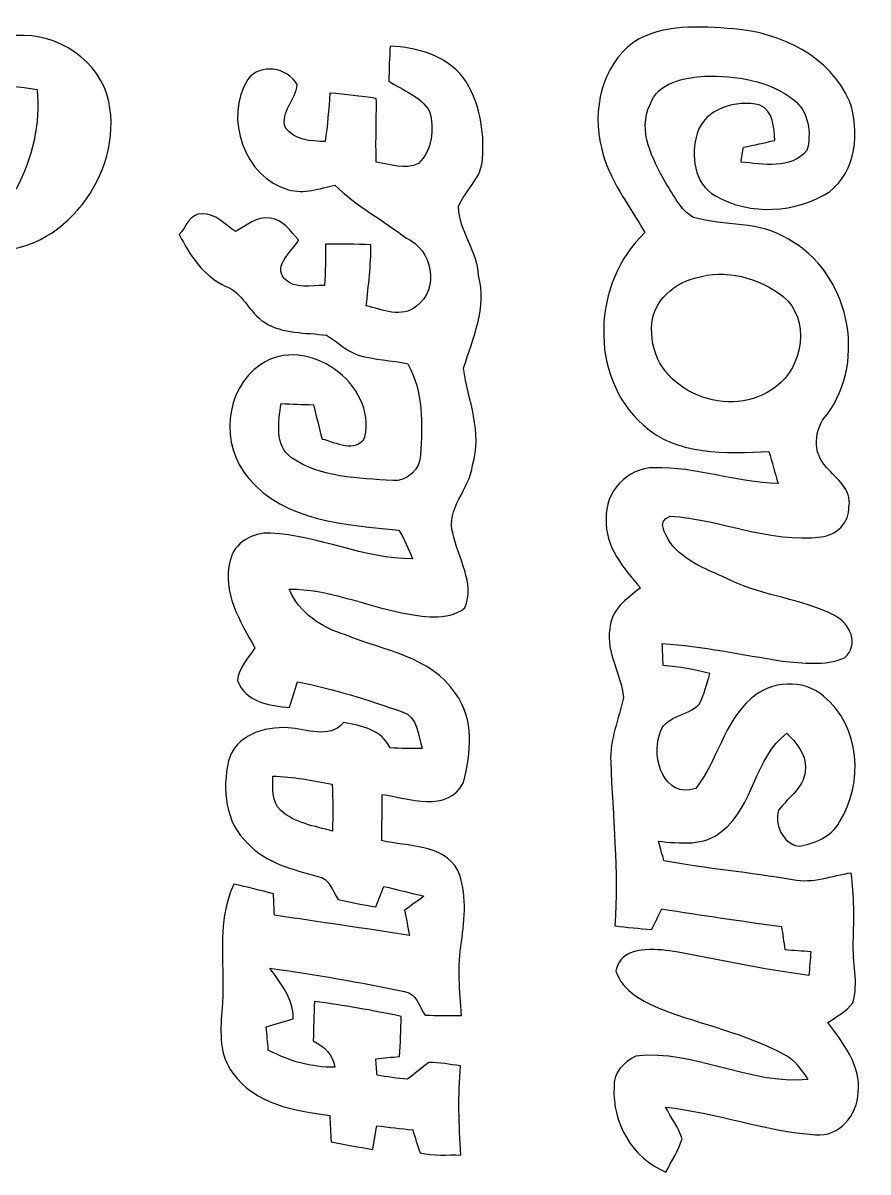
# Model space of a CAD drawing. Header units: centimetres. Extents: x -7.5 to 7.5, y -13.4 to 13.3.
# Drawn here: x 1.52 to 6.67, y 6.32 to 13.32 of the extents above; entities that cross this region are included whole.
import ezdxf

# ---------------------------------------------------------------- set-up
doc = ezdxf.new("R2010")
doc.units = ezdxf.units.CM
doc.header["$MEASUREMENT"] = 0
doc.layers.add('Camada 1', color=7, linetype='Continuous')

msp = doc.modelspace()

# ---------------------------------------------------------------- linework, layer by layer
at = {"layer": 'Camada 1', "color": 156}
for points, knots in [([(-5.26696, 13.22458), (-4.89866, 13.23657), (-4.52366, 13.17625), (-4.1596, 13.26197), (-4.1596, 13.26197), (-3.9811, 13.30395), (-3.81175, 13.16919), (-3.63502, 13.23586), (-3.63502, 13.23586), (-3.30517, 13.24786), (-2.9739, 13.23516), (-2.64337, 13.23939), (-2.64337, 13.23939), (-2.46627, 13.24468), (-2.25602, 13.16707), (-2.20909, 12.97693), (-2.20909, 12.97693), (-2.16641, 12.80936), (-2.32833, 12.7007), (-2.4384, 12.60756), (-2.4384, 12.60756), (-2.38407, 12.54653), (-2.31563, 12.49326), (-2.28564, 12.41424), (-2.28564, 12.41424), (-2.27507, 12.34969), (-2.27717, 12.28407), (-2.27471, 12.2188), (-2.27471, 12.2188), (-2.22462, 12.21705), (-2.17452, 12.21528), (-2.12407, 12.21316), (-2.12407, 12.21316), (-1.8549, 12.49715), (-1.58503, 12.78043), (-1.32221, 13.07006), (-1.32221, 13.07006), (-1.26576, 13.12862), (-1.21284, 13.19283), (-1.14547, 13.23975), (-1.14547, 13.23975), (-1.06644, 13.25386), (-0.98531, 13.25174), (-0.90487, 13.25456), (-0.90487, 13.25456), (-0.93062, 12.91096), (-0.9398, 12.56594), (-0.9726, 12.22269), (-0.9726, 12.22269), (-0.87066, 12.22233), (-0.7687, 12.22269), (-0.66674, 12.22445), (-0.66674, 12.22445), (-0.61877, 12.47316), (-0.55174, 12.71763), (-0.49917, 12.96528), (-0.49917, 12.96528), (-0.56797, 12.97199), (-0.63641, 12.97833), (-0.7045, 12.9868), (-0.7045, 12.9868), (-0.68438, 13.07253), (-0.65933, 13.1572), (-0.63641, 13.24256), (-0.63641, 13.24256), (-0.45685, 13.24645), (-0.27693, 13.24433), (-0.09735, 13.24433), (-0.09735, 13.24433), (0.02821, 13.03019), (0.12452, 12.80054), (0.25223, 12.58782), (0.25223, 12.58782), (0.29491, 12.71834), (0.32066, 12.85346), (0.34571, 12.98821), (0.34571, 12.98821), (0.30797, 12.99104), (0.23247, 12.99632), (0.19473, 12.9988), (0.19473, 12.9988), (0.21907, 13.08347), (0.24448, 13.16743), (0.27057, 13.25138), (0.27057, 13.25138), (0.67486, 13.25633), (1.07879, 13.23692), (1.48342, 13.24504), (1.48342, 13.24504), (1.73496, 13.26161), (1.99354, 13.09369), (2.04681, 12.84111), (2.04681, 12.84111), (2.13783, 12.4086), (1.76742, 11.90377), (1.30739, 11.93553), (1.30739, 11.93553), (1.0555, 11.93799), (0.80362, 11.93306), (0.55174, 11.94011), (0.55174, 11.94011), (0.56339, 12.01701), (0.56973, 12.09533), (0.59302, 12.16977), (0.59302, 12.16977), (0.63534, 12.18917), (0.6798, 12.20328), (0.7239, 12.21916), (0.7239, 12.21916), (0.78281, 12.47352), (0.84983, 12.72575), (0.90735, 12.98045), (0.90735, 12.98045), (0.81633, 12.98116), (0.72565, 12.9801), (0.635, 12.97622), (0.635, 12.97622), (0.55703, 12.64319), (0.48048, 12.30947), (0.39475, 11.97821), (0.39475, 11.97821), (0.38805, 11.90625), (0.27023, 11.8812), (0.2494, 11.95704), (0.2494, 11.95704), (0.08149, 12.24492), (-0.03668, 12.56205), (-0.22718, 12.83616), (-0.22718, 12.83616), (-0.28609, 12.63755), (-0.32315, 12.43223), (-0.35031, 12.22691), (-0.35031, 12.22691), (-0.2942, 12.22339), (-0.23812, 12.21951), (-0.18167, 12.21528), (-0.18167, 12.21528), (-0.20496, 12.12179), (-0.23283, 12.03007), (-0.26353, 11.93905), (-0.26353, 11.93905), (-0.68121, 11.93518), (-1.09889, 11.93411), (-1.51623, 11.94011), (-1.51623, 11.94011), (-1.4993, 12.02407), (-1.47884, 12.10733), (-1.45873, 12.19059), (-1.45873, 12.19059), (-1.41111, 12.20187), (-1.36277, 12.21316), (-1.31444, 12.2241), (-1.31444, 12.2241), (-1.30951, 12.24386), (-1.29928, 12.28372), (-1.29433, 12.30347), (-1.29433, 12.30347), (-1.42628, 12.28336), (-1.59878, 12.3578), (-1.69898, 12.24455), (-1.69898, 12.24455), (-1.66899, 12.20858), (-1.63583, 12.17471), (-1.60408, 12.14013), (-1.60408, 12.14013), (-1.63795, 12.07346), (-1.6704, 12.00573), (-1.70285, 11.93834), (-1.70285, 11.93834), (-2.33927, 11.9394), (-2.97673, 11.92636), (-3.6128, 11.94611), (-3.6128, 11.94611), (-3.58104, 12.01666), (-3.54894, 12.08757), (-3.50697, 12.15319), (-3.50697, 12.15319), (-3.46569, 12.22127), (-3.35173, 12.21705), (-3.33233, 12.30277), (-3.33233, 12.30277), (-3.26636, 12.51726), (-3.2025, 12.7328), (-3.15241, 12.95152), (-3.15241, 12.95152), (-3.27837, 12.95435), (-3.40465, 12.954), (-3.5306, 12.954), (-3.5306, 12.954), (-3.55177, 12.87603), (-3.57433, 12.79877), (-3.59587, 12.72117), (-3.59587, 12.72117), (-3.62374, 12.7208), (-3.67911, 12.71975), (-3.70699, 12.71905), (-3.70699, 12.71905), (-3.7345, 12.78748), (-3.75462, 12.86122), (-3.80223, 12.91907), (-3.80223, 12.91907), (-3.93171, 12.98045), (-4.08622, 12.96246), (-4.20158, 12.87921), (-4.20158, 12.87921), (-4.09434, 12.75397), (-3.92959, 12.71834), (-3.78707, 12.65025), (-3.78707, 12.65025), (-3.61631, 12.57476), (-3.56129, 12.34087), (-3.65159, 12.18494), (-3.65159, 12.18494), (-3.72779, 12.02831), (-3.90031, 11.94681), (-4.06471, 11.9193), (-4.06471, 11.9193), (-4.17724, 11.89848), (-4.28625, 11.94469), (-4.39278, 11.97292), (-4.39278, 11.97292), (-4.49155, 12.01137), (-4.58645, 11.9454), (-4.68312, 11.932), (-4.68312, 11.932), (-4.66689, 12.09322), (-4.62808, 12.25091), (-4.59527, 12.40966), (-4.59527, 12.40966), (-4.55259, 12.40613), (-4.5099, 12.40261), (-4.46722, 12.39908), (-4.46722, 12.39908), (-4.4016, 12.30065), (-4.31906, 12.19094), (-4.19064, 12.18212), (-4.19064, 12.18212), (-4.10104, 12.16659), (-4.04106, 12.24597), (-3.99625, 12.31053), (-3.99625, 12.31053), (-4.07882, 12.43471), (-4.26332, 12.42271), (-4.35997, 12.53666), (-4.35997, 12.53666), (-4.49791, 12.64425), (-4.45981, 12.83158), (-4.45416, 12.98292), (-4.45416, 12.98292), (-4.59634, 12.97552), (-4.7385, 12.96493), (-4.88102, 12.96352), (-4.88102, 12.96352), (-4.89866, 12.694), (-4.86268, 12.39379), (-5.03414, 12.16307), (-5.03414, 12.16307), (-5.17207, 11.94293), (-5.467, 11.85932), (-5.70793, 11.94011), (-5.70793, 11.94011), (-5.86916, 11.97786), (-6.03566, 12.09322), (-6.04061, 12.27454), (-6.04061, 12.27454), (-6.03144, 12.49785), (-5.9683, 12.71516), (-5.92349, 12.93318), (-5.92349, 12.93318), (-5.99015, 12.93388), (-6.05683, 12.93459), (-6.12352, 12.93494), (-6.12352, 12.93494), (-6.17714, 12.69223), (-6.23464, 12.45022), (-6.2925, 12.20823), (-6.2925, 12.20823), (-6.24628, 12.19552), (-6.20041, 12.18282), (-6.15421, 12.16977), (-6.15421, 12.16977), (-6.1602, 12.09322), (-6.16832, 12.01666), (-6.18101, 11.94082), (-6.18101, 11.94082), (-6.36447, 11.932), (-6.54755, 11.94364), (-6.73064, 11.94822), (-6.73064, 11.94822), (-6.72535, 12.03642), (-6.719, 12.12497), (-6.713, 12.21351), (-6.713, 12.21351), (-6.66184, 12.22304), (-6.6107, 12.23221), (-6.5599, 12.24244), (-6.5599, 12.24244), (-6.5479, 12.31758), (-6.5352, 12.39237), (-6.52144, 12.46681), (-6.52144, 12.46681), (-6.65198, 12.46786), (-6.78215, 12.46751), (-6.91232, 12.46751), (-6.91232, 12.46751), (-6.93349, 12.39801), (-6.95466, 12.32852), (-6.97583, 12.25867), (-6.97583, 12.25867), (-6.92326, 12.24455), (-6.87069, 12.2308), (-6.81777, 12.21705), (-6.81777, 12.21705), (-6.83119, 12.13343), (-6.84705, 12.05018), (-6.86328, 11.96692), (-6.86328, 11.96692), (-7.06366, 11.94364), (-7.26581, 11.95422), (-7.4669, 11.95317), (-7.4669, 11.95317), (-7.45313, 12.04559), (-7.43444, 12.13696), (-7.4189, 12.22903), (-7.4189, 12.22903), (-7.37904, 12.23997), (-7.33882, 12.25091), (-7.29826, 12.2615), (-7.29826, 12.2615), (-7.27075, 12.48233), (-7.1875, 12.69365), (-7.17303, 12.9159), (-7.17303, 12.9159), (-7.20548, 12.9226), (-7.27004, 12.936), (-7.3025, 12.9427), (-7.3025, 12.9427), (-7.28732, 13.0309), (-7.26863, 13.11909), (-7.23652, 13.2027), (-7.23652, 13.2027), (-7.04497, 13.23374), (-6.84883, 13.20341), (-6.65551, 13.20694), (-6.65551, 13.20694), (-6.66574, 13.12721), (-6.67807, 13.04748), (-6.68937, 12.96775), (-6.68937, 12.96775), (-6.73347, 12.95435), (-6.77757, 12.94129), (-6.8213, 12.92789), (-6.8213, 12.92789), (-6.82483, 12.87073), (-6.828, 12.81359), (-6.83119, 12.75644), (-6.83119, 12.75644), (-6.70453, 12.75644), (-6.57789, 12.75644), (-6.45125, 12.75785), (-6.45125, 12.75785), (-6.44102, 12.81217), (-6.43078, 12.86651), (-6.42055, 12.92083), (-6.42055, 12.92083), (-6.46923, 12.92506), (-6.51791, 12.9293), (-6.56624, 12.93388), (-6.56624, 12.93388), (-6.5479, 13.02596), (-6.52392, 13.11663), (-6.49781, 13.20658), (-6.49781, 13.20658), (-6.13339, 13.21364), (-5.76862, 13.21999), (-5.40419, 13.21223), (-5.40419, 13.21223), (-5.41126, 13.1318), (-5.41901, 13.05136), (-5.42642, 12.97092), (-5.42642, 12.97092), (-5.48075, 12.95929), (-5.53507, 12.94765), (-5.5894, 12.93636), (-5.5894, 12.93636), (-5.6141, 12.70035), (-5.75132, 12.45904), (-5.66173, 12.2241), (-5.66173, 12.2241), (-5.53931, 12.23151), (-5.38938, 12.18388), (-5.29061, 12.27772), (-5.29061, 12.27772), (-5.17243, 12.45093), (-5.201, 12.67389), (-5.19324, 12.8725), (-5.19324, 12.8725), (-5.17701, 12.94059), (-5.24862, 12.96599), (-5.28884, 13.00373), (-5.28884, 13.00373), (-5.28179, 13.07747), (-5.27437, 13.15084), (-5.26696, 13.22458)], [0, 0, 0, 0, 0.0098039, 0.0098039, 0.0098039, 0.0098039, 0.0196078, 0.0196078, 0.0196078, 0.0196078, 0.0294118, 0.0294118, 0.0294118, 0.0294118, 0.0392157, 0.0392157, 0.0392157, 0.0392157, 0.0490196, 0.0490196, 0.0490196, 0.0490196, 0.0588235, 0.0588235, 0.0588235, 0.0588235, 0.0686275, 0.0686275, 0.0686275, 0.0686275, 0.0784314, 0.0784314, 0.0784314, 0.0784314, 0.0882353, 0.0882353, 0.0882353, 0.0882353, 0.0980392, 0.0980392, 0.0980392, 0.0980392, 0.1078431, 0.1078431, 0.1078431, 0.1078431, 0.1176471, 0.1176471, 0.1176471, 0.1176471, 0.127451, 0.127451, 0.127451, 0.127451, 0.1372549, 0.1372549, 0.1372549, 0.1372549, 0.1470588, 0.1470588, 0.1470588, 0.1470588, 0.1568627, 0.1568627, 0.1568627, 0.1568627, 0.1666667, 0.1666667, 0.1666667, 0.1666667, 0.1764706, 0.1764706, 0.1764706, 0.1764706, 0.1862745, 0.1862745, 0.1862745, 0.1862745, 0.1960784, 0.1960784, 0.1960784, 0.1960784, 0.2058824, 0.2058824, 0.2058824, 0.2058824, 0.2156863, 0.2156863, 0.2156863, 0.2156863, 0.2254902, 0.2254902, 0.2254902, 0.2254902, 0.2352941, 0.2352941, 0.2352941, 0.2352941, 0.245098, 0.245098, 0.245098, 0.245098, 0.254902, 0.254902, 0.254902, 0.254902, 0.2647059, 0.2647059, 0.2647059, 0.2647059, 0.2745098, 0.2745098, 0.2745098, 0.2745098, 0.2843137, 0.2843137, 0.2843137, 0.2843137, 0.2941176, 0.2941176, 0.2941176, 0.2941176, 0.3039216, 0.3039216, 0.3039216, 0.3039216, 0.3137255, 0.3137255, 0.3137255, 0.3137255, 0.3235294, 0.3235294, 0.3235294, 0.3235294, 0.3333333, 0.3333333, 0.3333333, 0.3333333, 0.3431373, 0.3431373, 0.3431373, 0.3431373, 0.3529412, 0.3529412, 0.3529412, 0.3529412, 0.3627451, 0.3627451, 0.3627451, 0.3627451, 0.372549, 0.372549, 0.372549, 0.372549, 0.3823529, 0.3823529, 0.3823529, 0.3823529, 0.3921569, 0.3921569, 0.3921569, 0.3921569, 0.4019608, 0.4019608, 0.4019608, 0.4019608, 0.4117647, 0.4117647, 0.4117647, 0.4117647, 0.4215686, 0.4215686, 0.4215686, 0.4215686, 0.4313725, 0.4313725, 0.4313725, 0.4313725, 0.4411765, 0.4411765, 0.4411765, 0.4411765, 0.4509804, 0.4509804, 0.4509804, 0.4509804, 0.4607843, 0.4607843, 0.4607843, 0.4607843, 0.4705882, 0.4705882, 0.4705882, 0.4705882, 0.4803922, 0.4803922, 0.4803922, 0.4803922, 0.4901961, 0.4901961, 0.4901961, 0.4901961, 0.5, 0.5, 0.5, 0.5, 0.5098039, 0.5098039, 0.5098039, 0.5098039, 0.5196078, 0.5196078, 0.5196078, 0.5196078, 0.5294118, 0.5294118, 0.5294118, 0.5294118, 0.5392157, 0.5392157, 0.5392157, 0.5392157, 0.5490196, 0.5490196, 0.5490196, 0.5490196, 0.5588235, 0.5588235, 0.5588235, 0.5588235, 0.5686275, 0.5686275, 0.5686275, 0.5686275, 0.5784314, 0.5784314, 0.5784314, 0.5784314, 0.5882353, 0.5882353, 0.5882353, 0.5882353, 0.5980392, 0.5980392, 0.5980392, 0.5980392, 0.6078431, 0.6078431, 0.6078431, 0.6078431, 0.6176471, 0.6176471, 0.6176471, 0.6176471, 0.627451, 0.627451, 0.627451, 0.627451, 0.6372549, 0.6372549, 0.6372549, 0.6372549, 0.6470588, 0.6470588, 0.6470588, 0.6470588, 0.6568627, 0.6568627, 0.6568627, 0.6568627, 0.6666667, 0.6666667, 0.6666667, 0.6666667, 0.6764706, 0.6764706, 0.6764706, 0.6764706, 0.6862745, 0.6862745, 0.6862745, 0.6862745, 0.6960784, 0.6960784, 0.6960784, 0.6960784, 0.7058824, 0.7058824, 0.7058824, 0.7058824, 0.7156863, 0.7156863, 0.7156863, 0.7156863, 0.7254902, 0.7254902, 0.7254902, 0.7254902, 0.7352941, 0.7352941, 0.7352941, 0.7352941, 0.745098, 0.745098, 0.745098, 0.745098, 0.754902, 0.754902, 0.754902, 0.754902, 0.7647059, 0.7647059, 0.7647059, 0.7647059, 0.7745098, 0.7745098, 0.7745098, 0.7745098, 0.7843137, 0.7843137, 0.7843137, 0.7843137, 0.7941176, 0.7941176, 0.7941176, 0.7941176, 0.8039216, 0.8039216, 0.8039216, 0.8039216, 0.8137255, 0.8137255, 0.8137255, 0.8137255, 0.8235294, 0.8235294, 0.8235294, 0.8235294, 0.8333333, 0.8333333, 0.8333333, 0.8333333, 0.8431373, 0.8431373, 0.8431373, 0.8431373, 0.8529412, 0.8529412, 0.8529412, 0.8529412, 0.8627451, 0.8627451, 0.8627451, 0.8627451, 0.872549, 0.872549, 0.872549, 0.872549, 0.8823529, 0.8823529, 0.8823529, 0.8823529, 0.8921569, 0.8921569, 0.8921569, 0.8921569, 0.9019608, 0.9019608, 0.9019608, 0.9019608, 0.9117647, 0.9117647, 0.9117647, 0.9117647, 0.9215686, 0.9215686, 0.9215686, 0.9215686, 0.9313725, 0.9313725, 0.9313725, 0.9313725, 0.9411765, 0.9411765, 0.9411765, 0.9411765, 0.9509804, 0.9509804, 0.9509804, 0.9509804, 0.9607843, 0.9607843, 0.9607843, 0.9607843, 0.9705882, 0.9705882, 0.9705882, 0.9705882, 0.9803922, 0.9803922, 0.9803922, 0.9803922, 1, 1, 1, 1]), ([(5.24403, 13.20341), (5.42254, 13.32123), (5.64902, 13.29795), (5.85223, 13.28632), (5.85223, 13.28632), (6.13692, 13.26268), (6.43995, 13.11875), (6.55884, 12.84498), (6.55884, 12.84498), (6.62233, 12.66083), (6.60152, 12.41918), (6.43643, 12.29395), (6.43643, 12.29395), (6.23322, 12.16377), (5.95171, 12.14649), (5.74145, 12.26925), (5.74145, 12.26925), (5.60846, 12.34016), (5.59293, 12.51726), (5.63033, 12.64814), (5.63033, 12.64814), (5.6776, 12.80159), (5.86951, 12.85521), (6.01239, 12.8217), (6.01239, 12.8217), (6.09564, 12.7822), (6.09776, 12.68589), (6.1041, 12.60651), (6.1041, 12.60651), (6.04061, 12.59098), (5.97712, 12.57758), (5.91326, 12.56417), (5.91326, 12.56417), (5.90937, 12.5416), (5.90161, 12.49644), (5.89808, 12.47386), (5.89808, 12.47386), (6.03108, 12.46222), (6.20182, 12.42765), (6.29954, 12.54441), (6.29954, 12.54441), (6.32707, 12.65096), (6.31225, 12.78149), (6.21946, 12.85275), (6.21946, 12.85275), (6.06743, 12.97092), (5.86563, 13.00268), (5.67831, 12.99774), (5.67831, 12.99774), (5.55271, 12.98856), (5.3908, 12.96105), (5.34351, 12.82488), (5.34351, 12.82488), (5.26661, 12.66366), (5.35939, 12.4915), (5.43772, 12.35039), (5.43772, 12.35039), (5.4871, 12.27525), (5.52662, 12.18388), (5.6074, 12.13696), (5.6074, 12.13696), (5.79754, 12.08228), (6.0131, 12.1165), (6.18596, 12.00467), (6.18596, 12.00467), (6.55214, 11.80641), (6.67137, 11.2723), (6.4216, 10.93823), (6.4216, 10.93823), (6.34188, 10.85074), (6.33024, 10.70045), (6.41914, 10.61543), (6.41914, 10.61543), (6.47734, 10.54522), (6.57472, 10.48173), (6.5553, 10.3766), (6.5553, 10.3766), (6.5599, 10.27994), (6.47805, 10.20127), (6.38493, 10.19209), (6.38493, 10.19209), (6.0713, 10.15294), (5.77356, 10.29934), (5.46593, 10.31839), (5.46593, 10.31839), (5.3802, 10.28664), (5.43594, 10.2115), (5.46593, 10.15823), (5.46593, 10.15823), (5.55412, 10.03652), (5.70583, 9.99066), (5.83494, 9.92645), (5.83494, 9.92645), (6.03708, 9.82944), (6.26955, 9.81745), (6.46782, 9.71232), (6.46782, 9.71232), (6.56201, 9.66716), (6.62057, 9.53452), (6.5285, 9.45585), (6.5285, 9.45585), (6.40891, 9.40364), (6.27308, 9.42516), (6.14749, 9.43574), (6.14749, 9.43574), (5.90479, 9.4749), (5.66384, 9.52641), (5.4183, 9.54193), (5.4183, 9.54193), (5.41972, 9.49783), (5.42183, 9.45338), (5.42395, 9.40893), (5.42395, 9.40893), (5.5199, 9.40082), (5.61481, 9.38388), (5.7083, 9.35919), (5.7083, 9.35919), (5.68888, 9.2971), (5.67443, 9.23219), (5.64337, 9.17434), (5.64337, 9.17434), (5.5753, 9.09778), (5.42254, 9.10483), (5.40208, 8.98701), (5.40208, 8.98701), (5.35023, 8.84237), (5.43031, 8.59719), (5.62151, 8.65928), (5.62151, 8.65928), (5.75556, 8.82826), (5.79191, 9.06285), (5.95948, 9.20785), (5.95948, 9.20785), (6.07835, 9.3165), (6.27768, 9.33026), (6.40115, 9.22126), (6.40115, 9.22126), (6.62481, 9.04134), (6.64632, 8.68962), (6.49746, 8.45608), (6.49746, 8.45608), (6.44806, 8.36507), (6.344, 8.32237), (6.24628, 8.30826), (6.24628, 8.30826), (6.15102, 8.32838), (6.10093, 8.43773), (6.12563, 8.52769), (6.12563, 8.52769), (6.18701, 8.60777), (6.29284, 8.67233), (6.28967, 8.78522), (6.28967, 8.78522), (6.2932, 8.872), (6.23359, 8.93903), (6.17677, 8.99653), (6.17677, 8.99653), (5.9757, 8.84555), (5.97958, 8.5538), (5.78167, 8.40105), (5.78167, 8.40105), (5.67619, 8.30473), (5.5245, 8.32802), (5.39503, 8.33825), (5.39503, 8.33825), (5.40315, 8.30862), (5.42008, 8.24971), (5.42819, 8.22007), (5.42819, 8.22007), (5.68783, 8.17138), (5.95171, 8.14846), (6.21205, 8.10401), (6.21205, 8.10401), (6.33306, 8.0772), (6.44983, 8.12765), (6.56836, 8.14492), (6.56836, 8.14492), (6.58917, 8.00593), (6.58566, 7.86587), (6.58106, 7.72617), (6.58106, 7.72617), (6.57613, 7.6027), (6.61492, 7.47606), (6.57895, 7.35507), (6.57895, 7.35507), (6.54049, 7.30179), (6.47946, 7.27145), (6.42725, 7.23406), (6.42725, 7.23406), (6.51932, 7.11093), (6.6301, 6.97371), (6.61141, 6.80931), (6.61141, 6.80931), (6.60681, 6.67349), (6.49746, 6.53696), (6.35175, 6.55109), (6.35175, 6.55109), (6.04166, 6.57294), (5.7471, 6.68655), (5.43806, 6.72007), (5.43806, 6.72007), (5.47122, 6.65585), (5.51638, 6.59659), (5.53861, 6.52638), (5.53861, 6.52638), (5.51602, 6.45476), (5.4758, 6.38986), (5.43947, 6.32459), (5.43947, 6.32459), (5.23592, 6.4082), (5.1142, 6.62305), (5.12409, 6.8393), (5.12409, 6.8393), (5.11632, 6.92608), (5.18442, 6.99557), (5.25744, 7.03014), (5.25744, 7.03014), (5.61622, 7.07284), (5.94606, 6.85095), (6.30483, 6.88869), (6.30483, 6.88869), (6.26463, 6.94619), (6.22652, 7.0097), (6.16091, 7.04074), (6.16091, 7.04074), (5.92596, 7.16879), (5.66067, 7.22066), (5.41338, 7.31626), (5.41338, 7.31626), (5.30048, 7.36282), (5.17594, 7.42421), (5.13574, 7.54909), (5.13574, 7.54909), (5.16325, 7.69866), (5.34599, 7.68526), (5.46135, 7.67184), (5.46135, 7.67184), (5.74462, 7.62387), (6.02509, 7.55755), (6.31084, 7.52191), (6.31084, 7.52191), (6.31506, 7.57061), (6.3193, 7.61929), (6.32354, 7.66797), (6.32354, 7.66797), (6.27027, 7.67184), (6.2177, 7.67537), (6.16479, 7.67856), (6.16479, 7.67856), (6.15809, 7.72583), (6.15138, 7.77239), (6.14469, 7.81931), (6.14469, 7.81931), (5.90125, 7.85318), (5.6582, 7.88775), (5.41548, 7.9262), (5.41548, 7.9262), (5.39433, 7.88458), (5.3735, 7.8426), (5.35269, 7.80062), (5.35269, 7.80062), (5.2779, 7.80803), (5.20312, 7.81543), (5.12867, 7.82284), (5.12867, 7.82284), (5.15338, 8.15586), (5.11598, 8.48888), (5.10433, 8.82156), (5.10433, 8.82156), (5.09622, 8.95772), (5.15479, 9.08367), (5.18195, 9.21384), (5.18195, 9.21384), (5.16995, 9.35601), (5.0733, 9.48372), (5.09905, 9.63118), (5.09905, 9.63118), (5.10151, 9.74725), (5.20312, 9.81639), (5.2846, 9.88094), (5.2846, 9.88094), (5.18512, 10.00195), (5.06623, 10.13283), (5.07683, 10.30146), (5.07683, 10.30146), (5.06552, 10.46444), (5.20664, 10.61261), (5.36928, 10.61332), (5.36928, 10.61332), (5.62397, 10.61931), (5.86846, 10.52265), (6.12315, 10.51665), (6.12315, 10.51665), (6.10481, 10.58156), (6.08646, 10.64612), (6.06777, 10.71104), (6.06777, 10.71104), (5.80743, 10.70115), (5.50757, 10.68458), (5.30153, 10.87402), (5.30153, 10.87402), (4.965, 11.1707), (4.99392, 11.74467), (5.31176, 12.04488), (5.31176, 12.04488), (5.21652, 12.21351), (5.08881, 12.36944), (5.04718, 12.56276), (5.04718, 12.56276), (4.99073, 12.78819), (5.04754, 13.0623), (5.24403, 13.20341)], [0, 0, 0, 0, 0.0126582, 0.0126582, 0.0126582, 0.0126582, 0.0253165, 0.0253165, 0.0253165, 0.0253165, 0.0379747, 0.0379747, 0.0379747, 0.0379747, 0.0506329, 0.0506329, 0.0506329, 0.0506329, 0.0632911, 0.0632911, 0.0632911, 0.0632911, 0.0759494, 0.0759494, 0.0759494, 0.0759494, 0.0886076, 0.0886076, 0.0886076, 0.0886076, 0.1012658, 0.1012658, 0.1012658, 0.1012658, 0.1139241, 0.1139241, 0.1139241, 0.1139241, 0.1265823, 0.1265823, 0.1265823, 0.1265823, 0.1392405, 0.1392405, 0.1392405, 0.1392405, 0.1518987, 0.1518987, 0.1518987, 0.1518987, 0.164557, 0.164557, 0.164557, 0.164557, 0.1772152, 0.1772152, 0.1772152, 0.1772152, 0.1898734, 0.1898734, 0.1898734, 0.1898734, 0.2025316, 0.2025316, 0.2025316, 0.2025316, 0.2151899, 0.2151899, 0.2151899, 0.2151899, 0.2278481, 0.2278481, 0.2278481, 0.2278481, 0.2405063, 0.2405063, 0.2405063, 0.2405063, 0.2531646, 0.2531646, 0.2531646, 0.2531646, 0.2658228, 0.2658228, 0.2658228, 0.2658228, 0.278481, 0.278481, 0.278481, 0.278481, 0.2911392, 0.2911392, 0.2911392, 0.2911392, 0.3037975, 0.3037975, 0.3037975, 0.3037975, 0.3164557, 0.3164557, 0.3164557, 0.3164557, 0.3291139, 0.3291139, 0.3291139, 0.3291139, 0.3417722, 0.3417722, 0.3417722, 0.3417722, 0.3544304, 0.3544304, 0.3544304, 0.3544304, 0.3670886, 0.3670886, 0.3670886, 0.3670886, 0.3797468, 0.3797468, 0.3797468, 0.3797468, 0.3924051, 0.3924051, 0.3924051, 0.3924051, 0.4050633, 0.4050633, 0.4050633, 0.4050633, 0.4177215, 0.4177215, 0.4177215, 0.4177215, 0.4303797, 0.4303797, 0.4303797, 0.4303797, 0.443038, 0.443038, 0.443038, 0.443038, 0.4556962, 0.4556962, 0.4556962, 0.4556962, 0.4683544, 0.4683544, 0.4683544, 0.4683544, 0.4810127, 0.4810127, 0.4810127, 0.4810127, 0.4936709, 0.4936709, 0.4936709, 0.4936709, 0.5063291, 0.5063291, 0.5063291, 0.5063291, 0.5189873, 0.5189873, 0.5189873, 0.5189873, 0.5316456, 0.5316456, 0.5316456, 0.5316456, 0.5443038, 0.5443038, 0.5443038, 0.5443038, 0.556962, 0.556962, 0.556962, 0.556962, 0.5696203, 0.5696203, 0.5696203, 0.5696203, 0.5822785, 0.5822785, 0.5822785, 0.5822785, 0.5949367, 0.5949367, 0.5949367, 0.5949367, 0.6075949, 0.6075949, 0.6075949, 0.6075949, 0.6202532, 0.6202532, 0.6202532, 0.6202532, 0.6329114, 0.6329114, 0.6329114, 0.6329114, 0.6455696, 0.6455696, 0.6455696, 0.6455696, 0.6582278, 0.6582278, 0.6582278, 0.6582278, 0.6708861, 0.6708861, 0.6708861, 0.6708861, 0.6835443, 0.6835443, 0.6835443, 0.6835443, 0.6962025, 0.6962025, 0.6962025, 0.6962025, 0.7088608, 0.7088608, 0.7088608, 0.7088608, 0.721519, 0.721519, 0.721519, 0.721519, 0.7341772, 0.7341772, 0.7341772, 0.7341772, 0.7468354, 0.7468354, 0.7468354, 0.7468354, 0.7594937, 0.7594937, 0.7594937, 0.7594937, 0.7721519, 0.7721519, 0.7721519, 0.7721519, 0.7848101, 0.7848101, 0.7848101, 0.7848101, 0.7974684, 0.7974684, 0.7974684, 0.7974684, 0.8101266, 0.8101266, 0.8101266, 0.8101266, 0.8227848, 0.8227848, 0.8227848, 0.8227848, 0.835443, 0.835443, 0.835443, 0.835443, 0.8481013, 0.8481013, 0.8481013, 0.8481013, 0.8607595, 0.8607595, 0.8607595, 0.8607595, 0.8734177, 0.8734177, 0.8734177, 0.8734177, 0.8860759, 0.8860759, 0.8860759, 0.8860759, 0.8987342, 0.8987342, 0.8987342, 0.8987342, 0.9113924, 0.9113924, 0.9113924, 0.9113924, 0.9240506, 0.9240506, 0.9240506, 0.9240506, 0.9367089, 0.9367089, 0.9367089, 0.9367089, 0.9493671, 0.9493671, 0.9493671, 0.9493671, 0.9620253, 0.9620253, 0.9620253, 0.9620253, 0.9746835, 0.9746835, 0.9746835, 0.9746835, 1, 1, 1, 1]), ([(3.76061, 13.17941), (3.92465, 13.17448), (4.09963, 13.12403), (4.20475, 12.98927), (4.20475, 12.98927), (4.306, 12.84675), (4.33528, 12.66472), (4.32364, 12.49326), (4.32364, 12.49326), (4.31835, 12.37896), (4.21886, 12.30347), (4.17653, 12.20363), (4.17653, 12.20363), (4.17934, 12.05512), (4.2926, 11.93306), (4.29965, 11.78277), (4.29965, 11.78277), (4.35081, 11.58733), (4.26507, 11.40142), (4.20792, 11.22009), (4.20792, 11.22009), (4.23403, 11.0243), (4.3254, 10.82886), (4.26191, 10.62919), (4.26191, 10.62919), (4.24709, 10.48032), (4.09575, 10.36461), (4.14338, 10.20903), (4.14338, 10.20903), (4.17371, 10.06157), (4.27955, 9.91164), (4.21534, 9.75924), (4.21534, 9.75924), (4.10491, 9.67422), (3.95534, 9.70773), (3.82975, 9.72996), (3.82975, 9.72996), (3.60079, 9.77547), (3.38208, 9.87565), (3.14571, 9.87459), (3.14571, 9.87459), (3.20498, 9.72749), (3.34291, 9.6393), (3.48933, 9.59555), (3.48933, 9.59555), (3.72039, 9.49677), (4.01002, 9.46679), (4.15783, 9.2389), (4.15783, 9.2389), (4.27601, 9.08261), (4.25309, 8.87483), (4.20687, 8.69703), (4.20687, 8.69703), (4.10986, 8.50758), (3.87278, 8.60036), (3.71193, 8.62365), (3.71193, 8.62365), (3.71086, 8.53016), (3.71086, 8.43633), (3.71052, 8.34248), (3.71052, 8.34248), (3.86856, 8.30367), (4.08128, 8.3252), (4.17264, 8.16151), (4.17264, 8.16151), (4.2305, 8.02463), (4.21393, 7.86906), (4.19488, 7.72548), (4.19488, 7.72548), (4.16842, 7.57731), (4.18465, 7.42702), (4.19559, 7.27816), (4.19559, 7.27816), (4.1215, 7.27779), (4.04741, 7.2785), (3.97369, 7.27886), (3.97369, 7.27886), (3.93559, 7.32966), (3.92253, 7.41469), (3.84844, 7.4228), (3.84844, 7.4228), (3.57716, 7.4803), (3.30305, 7.52863), (3.02789, 7.56532), (3.02789, 7.56532), (3.09421, 7.47218), (3.17394, 7.37975), (3.169, 7.25733), (3.169, 7.25733), (3.11467, 7.24041), (3.06034, 7.22417), (3.00601, 7.20865), (3.00601, 7.20865), (3.00989, 7.16173), (3.01412, 7.11446), (3.01837, 7.06754), (3.01837, 7.06754), (3.14254, 7.00051), (3.28083, 6.961), (3.42299, 6.96241), (3.42299, 6.96241), (3.41524, 7.04074), (3.35667, 7.08871), (3.29247, 7.12328), (3.29247, 7.12328), (3.29423, 7.20302), (3.296, 7.28274), (3.29988, 7.36247), (3.29988, 7.36247), (3.47732, 7.34165), (3.653, 7.30815), (3.82834, 7.27251), (3.82834, 7.27251), (3.82658, 7.19101), (3.82235, 7.10988), (3.81776, 7.02839), (3.81776, 7.02839), (3.76943, 7.0238), (3.72145, 7.01886), (3.67347, 7.01392), (3.67347, 7.01392), (3.67524, 6.98887), (3.67911, 6.93914), (3.68087, 6.91409), (3.68087, 6.91409), (3.74227, 6.90527), (3.8033, 6.89256), (3.86574, 6.89081), (3.86574, 6.89081), (3.91159, 6.9208), (3.9504, 6.96066), (3.99625, 6.99099), (3.99625, 6.99099), (4.06082, 6.99169), (4.12467, 6.979), (4.18889, 6.97194), (4.18889, 6.97194), (4.17405, 6.79097), (4.17865, 6.60929), (4.19135, 6.42796), (4.19135, 6.42796), (4.10879, 6.43078), (4.02449, 6.4209), (3.9437, 6.44102), (3.9437, 6.44102), (3.92606, 6.48687), (3.9123, 6.5345), (3.89784, 6.58106), (3.89784, 6.58106), (3.82481, 6.58847), (3.75214, 6.59799), (3.67946, 6.60646), (3.67946, 6.60646), (3.67064, 6.55849), (3.66218, 6.5105), (3.65407, 6.46219), (3.65407, 6.46219), (3.56904, 6.47664), (3.48473, 6.49216), (3.40042, 6.5084), (3.40042, 6.5084), (3.3976, 6.56201), (3.39548, 6.61563), (3.39302, 6.66925), (3.39302, 6.66925), (3.17994, 6.69607), (2.93546, 6.73876), (2.80317, 6.92714), (2.80317, 6.92714), (2.71885, 7.03367), (2.72625, 7.17444), (2.73437, 7.30179), (2.73437, 7.30179), (2.76331, 7.56072), (2.69205, 7.83271), (2.80846, 8.0779), (2.80846, 8.0779), (2.88924, 8.0592), (2.96969, 8.03909), (3.05047, 8.01899), (3.05047, 8.01899), (3.05187, 7.9756), (3.05328, 7.93221), (3.0554, 7.88846), (3.0554, 7.88846), (3.32951, 7.84754), (3.60432, 7.80873), (3.87809, 7.76427), (3.87809, 7.76427), (3.8682, 7.81614), (3.85833, 7.86765), (3.8488, 7.9195), (3.8488, 7.9195), (3.88796, 7.94702), (3.92747, 7.97525), (3.96662, 8.00381), (3.96662, 8.00381), (3.88479, 8.02463), (3.8033, 8.04368), (3.72215, 8.06414), (3.72215, 8.06414), (3.70557, 8.02251), (3.68935, 7.98089), (3.67347, 7.93891), (3.67347, 7.93891), (3.59657, 7.95196), (3.52, 7.96748), (3.44416, 7.98371), (3.44416, 7.98371), (3.40818, 8.03521), (3.39302, 8.116), (3.31964, 8.12411), (3.31964, 8.12411), (3.16793, 8.16751), (3.00389, 8.20525), (2.89277, 8.3259), (2.89277, 8.3259), (2.7559, 8.45185), (2.73685, 8.65751), (2.77636, 8.82932), (2.77636, 8.82932), (2.81798, 8.98348), (2.99544, 9.03957), (3.13901, 9.02934), (3.13901, 9.02934), (3.25366, 9.02511), (3.38632, 8.95631), (3.47661, 9.06215), (3.47661, 9.06215), (3.58668, 9.04028), (3.70733, 9.01981), (3.7599, 8.90693), (3.7599, 8.90693), (3.82517, 8.9041), (3.89042, 8.90269), (3.95605, 8.90269), (3.95605, 8.90269), (3.93206, 8.98243), (3.92959, 9.09813), (3.83329, 9.126), (3.83329, 9.126), (3.62549, 9.20115), (3.41312, 9.2657), (3.19651, 9.3098), (3.19651, 9.3098), (3.17994, 9.25794), (3.16371, 9.20573), (3.14713, 9.15387), (3.14713, 9.15387), (3.02682, 9.16234), (2.87584, 9.18668), (2.83138, 9.31791), (2.83138, 9.31791), (2.83491, 9.39658), (2.89842, 9.45373), (2.93722, 9.51723), (2.93722, 9.51723), (2.84514, 9.67563), (2.73649, 9.85766), (2.78589, 10.04746), (2.78589, 10.04746), (2.80952, 10.15682), (2.92452, 10.22208), (3.03142, 10.21397), (3.03142, 10.21397), (3.32705, 10.20162), (3.59974, 10.05628), (3.89748, 10.05874), (3.89748, 10.05874), (3.87139, 10.11802), (3.84844, 10.17905), (3.81387, 10.23372), (3.81387, 10.23372), (3.49532, 10.26583), (3.11608, 10.28311), (2.89665, 10.55193), (2.89665, 10.55193), (2.72274, 10.75196), (2.75061, 11.08851), (2.97215, 11.24196), (2.97215, 11.24196), (3.25225, 11.43141), (3.68123, 11.12308), (3.6068, 10.79887), (3.6068, 10.79887), (3.54965, 10.69692), (3.42935, 10.76995), (3.34573, 10.78794), (3.34573, 10.78794), (3.32809, 10.85779), (3.31082, 10.92729), (3.29282, 10.99678), (3.29282, 10.99678), (3.22686, 10.99784), (3.16123, 11.00032), (3.09597, 11.00348), (3.09597, 11.00348), (3.08186, 10.89307), (3.05399, 10.75019), (3.15948, 10.67364), (3.15948, 10.67364), (3.33903, 10.55263), (3.56729, 10.54911), (3.77613, 10.53499), (3.77613, 10.53499), (3.86221, 10.52759), (3.94441, 10.6045), (3.94475, 10.69093), (3.94475, 10.69093), (3.95958, 10.87613), (3.96205, 11.07828), (3.86891, 11.24479), (3.86891, 11.24479), (3.76943, 11.26948), (3.66501, 11.26877), (3.56658, 11.29911), (3.56658, 11.29911), (3.49355, 11.32381), (3.43817, 11.38061), (3.37326, 11.41941), (3.37326, 11.41941), (3.24626, 11.43846), (3.10727, 11.42505), (2.99507, 11.49879), (2.99507, 11.49879), (2.89984, 11.55559), (2.86597, 11.68187), (2.7566, 11.71821), (2.7566, 11.71821), (2.62395, 11.77924), (2.5407, 11.9073), (2.47614, 12.03254), (2.47614, 12.03254), (2.51777, 12.0784), (2.54034, 12.16377), (2.61549, 12.15883), (2.61549, 12.15883), (2.69733, 12.16413), (2.75483, 12.09181), (2.81834, 12.05123), (2.81834, 12.05123), (2.88466, 12.08475), (2.94886, 12.14966), (3.0293, 12.13202), (3.0293, 12.13202), (3.10868, 12.12708), (3.1517, 12.05159), (3.20321, 12.00114), (3.20321, 12.00114), (3.16652, 11.92882), (3.04411, 11.84875), (3.11714, 11.76372), (3.11714, 11.76372), (3.18099, 11.69811), (3.27978, 11.72245), (3.36091, 11.72316), (3.36091, 11.72316), (3.36656, 11.80676), (3.3669, 11.89037), (3.3669, 11.97433), (3.3669, 11.97433), (3.45897, 11.97539), (3.55106, 11.97433), (3.64348, 11.97115), (3.64348, 11.97115), (3.64348, 11.84663), (3.62832, 11.7228), (3.61526, 11.59933), (3.61526, 11.59933), (3.71264, 11.57639), (3.83222, 11.52136), (3.92077, 11.59721), (3.92077, 11.59721), (4.06541, 11.70128), (4.01601, 11.94469), (3.85938, 12.01102), (3.85938, 12.01102), (3.71581, 12.12038), (3.55458, 12.20681), (3.4244, 12.33311), (3.4244, 12.33311), (3.33199, 12.31265), (3.23603, 12.27878), (3.14184, 12.30559), (3.14184, 12.30559), (2.8709, 12.38108), (2.74742, 12.7448), (2.89312, 12.97798), (2.89312, 12.97798), (2.9711, 13.07782), (3.13372, 13.05171), (3.19369, 12.94588), (3.19369, 12.94588), (3.18947, 12.85275), (3.08926, 12.78078), (3.12208, 12.68377), (3.12208, 12.68377), (3.17746, 12.60439), (3.2773, 12.60298), (3.36444, 12.59874), (3.36444, 12.59874), (3.37855, 12.69646), (3.38632, 12.79525), (3.39407, 12.89402), (3.39407, 12.89402), (3.48826, 12.88697), (3.58245, 12.87568), (3.67629, 12.86191), (3.67629, 12.86191), (3.67805, 12.73245), (3.671, 12.60263), (3.67629, 12.47316), (3.67629, 12.47316), (3.76025, 12.46258), (3.85127, 12.42518), (3.93312, 12.46575), (3.93312, 12.46575), (4.01884, 12.54548), (4.02872, 12.6753), (4.00085, 12.7829), (4.00085, 12.7829), (3.94652, 12.87497), (3.8375, 12.9106), (3.75284, 12.96775), (3.75284, 12.96775), (3.75391, 13.0383), (3.75637, 13.10886), (3.76061, 13.17941)], [0, 0, 0, 0, 0.0092593, 0.0092593, 0.0092593, 0.0092593, 0.0185185, 0.0185185, 0.0185185, 0.0185185, 0.0277778, 0.0277778, 0.0277778, 0.0277778, 0.037037, 0.037037, 0.037037, 0.037037, 0.0462963, 0.0462963, 0.0462963, 0.0462963, 0.0555556, 0.0555556, 0.0555556, 0.0555556, 0.0648148, 0.0648148, 0.0648148, 0.0648148, 0.0740741, 0.0740741, 0.0740741, 0.0740741, 0.0833333, 0.0833333, 0.0833333, 0.0833333, 0.0925926, 0.0925926, 0.0925926, 0.0925926, 0.1018519, 0.1018519, 0.1018519, 0.1018519, 0.1111111, 0.1111111, 0.1111111, 0.1111111, 0.1203704, 0.1203704, 0.1203704, 0.1203704, 0.1296296, 0.1296296, 0.1296296, 0.1296296, 0.1388889, 0.1388889, 0.1388889, 0.1388889, 0.1481481, 0.1481481, 0.1481481, 0.1481481, 0.1574074, 0.1574074, 0.1574074, 0.1574074, 0.1666667, 0.1666667, 0.1666667, 0.1666667, 0.1759259, 0.1759259, 0.1759259, 0.1759259, 0.1851852, 0.1851852, 0.1851852, 0.1851852, 0.1944444, 0.1944444, 0.1944444, 0.1944444, 0.2037037, 0.2037037, 0.2037037, 0.2037037, 0.212963, 0.212963, 0.212963, 0.212963, 0.2222222, 0.2222222, 0.2222222, 0.2222222, 0.2314815, 0.2314815, 0.2314815, 0.2314815, 0.2407407, 0.2407407, 0.2407407, 0.2407407, 0.25, 0.25, 0.25, 0.25, 0.2592593, 0.2592593, 0.2592593, 0.2592593, 0.2685185, 0.2685185, 0.2685185, 0.2685185, 0.2777778, 0.2777778, 0.2777778, 0.2777778, 0.287037, 0.287037, 0.287037, 0.287037, 0.2962963, 0.2962963, 0.2962963, 0.2962963, 0.3055556, 0.3055556, 0.3055556, 0.3055556, 0.3148148, 0.3148148, 0.3148148, 0.3148148, 0.3240741, 0.3240741, 0.3240741, 0.3240741, 0.3333333, 0.3333333, 0.3333333, 0.3333333, 0.3425926, 0.3425926, 0.3425926, 0.3425926, 0.3518519, 0.3518519, 0.3518519, 0.3518519, 0.3611111, 0.3611111, 0.3611111, 0.3611111, 0.3703704, 0.3703704, 0.3703704, 0.3703704, 0.3796296, 0.3796296, 0.3796296, 0.3796296, 0.3888889, 0.3888889, 0.3888889, 0.3888889, 0.3981481, 0.3981481, 0.3981481, 0.3981481, 0.4074074, 0.4074074, 0.4074074, 0.4074074, 0.4166667, 0.4166667, 0.4166667, 0.4166667, 0.4259259, 0.4259259, 0.4259259, 0.4259259, 0.4351852, 0.4351852, 0.4351852, 0.4351852, 0.4444444, 0.4444444, 0.4444444, 0.4444444, 0.4537037, 0.4537037, 0.4537037, 0.4537037, 0.462963, 0.462963, 0.462963, 0.462963, 0.4722222, 0.4722222, 0.4722222, 0.4722222, 0.4814815, 0.4814815, 0.4814815, 0.4814815, 0.4907407, 0.4907407, 0.4907407, 0.4907407, 0.5, 0.5, 0.5, 0.5, 0.5092593, 0.5092593, 0.5092593, 0.5092593, 0.5185185, 0.5185185, 0.5185185, 0.5185185, 0.5277778, 0.5277778, 0.5277778, 0.5277778, 0.537037, 0.537037, 0.537037, 0.537037, 0.5462963, 0.5462963, 0.5462963, 0.5462963, 0.5555556, 0.5555556, 0.5555556, 0.5555556, 0.5648148, 0.5648148, 0.5648148, 0.5648148, 0.5740741, 0.5740741, 0.5740741, 0.5740741, 0.5833333, 0.5833333, 0.5833333, 0.5833333, 0.5925926, 0.5925926, 0.5925926, 0.5925926, 0.6018519, 0.6018519, 0.6018519, 0.6018519, 0.6111111, 0.6111111, 0.6111111, 0.6111111, 0.6203704, 0.6203704, 0.6203704, 0.6203704, 0.6296296, 0.6296296, 0.6296296, 0.6296296, 0.6388889, 0.6388889, 0.6388889, 0.6388889, 0.6481481, 0.6481481, 0.6481481, 0.6481481, 0.6574074, 0.6574074, 0.6574074, 0.6574074, 0.6666667, 0.6666667, 0.6666667, 0.6666667, 0.6759259, 0.6759259, 0.6759259, 0.6759259, 0.6851852, 0.6851852, 0.6851852, 0.6851852, 0.6944444, 0.6944444, 0.6944444, 0.6944444, 0.7037037, 0.7037037, 0.7037037, 0.7037037, 0.712963, 0.712963, 0.712963, 0.712963, 0.7222222, 0.7222222, 0.7222222, 0.7222222, 0.7314815, 0.7314815, 0.7314815, 0.7314815, 0.7407407, 0.7407407, 0.7407407, 0.7407407, 0.75, 0.75, 0.75, 0.75, 0.7592593, 0.7592593, 0.7592593, 0.7592593, 0.7685185, 0.7685185, 0.7685185, 0.7685185, 0.7777778, 0.7777778, 0.7777778, 0.7777778, 0.787037, 0.787037, 0.787037, 0.787037, 0.7962963, 0.7962963, 0.7962963, 0.7962963, 0.8055556, 0.8055556, 0.8055556, 0.8055556, 0.8148148, 0.8148148, 0.8148148, 0.8148148, 0.8240741, 0.8240741, 0.8240741, 0.8240741, 0.8333333, 0.8333333, 0.8333333, 0.8333333, 0.8425926, 0.8425926, 0.8425926, 0.8425926, 0.8518519, 0.8518519, 0.8518519, 0.8518519, 0.8611111, 0.8611111, 0.8611111, 0.8611111, 0.8703704, 0.8703704, 0.8703704, 0.8703704, 0.8796296, 0.8796296, 0.8796296, 0.8796296, 0.8888889, 0.8888889, 0.8888889, 0.8888889, 0.8981481, 0.8981481, 0.8981481, 0.8981481, 0.9074074, 0.9074074, 0.9074074, 0.9074074, 0.9166667, 0.9166667, 0.9166667, 0.9166667, 0.9259259, 0.9259259, 0.9259259, 0.9259259, 0.9351852, 0.9351852, 0.9351852, 0.9351852, 0.9444444, 0.9444444, 0.9444444, 0.9444444, 0.9537037, 0.9537037, 0.9537037, 0.9537037, 0.962963, 0.962963, 0.962963, 0.962963, 0.9722222, 0.9722222, 0.9722222, 0.9722222, 0.9814815, 0.9814815, 0.9814815, 0.9814815, 1, 1, 1, 1]), ([(1.29786, 12.94095), (1.29786, 12.94095), (1.29786, 12.94095), (1.29786, 12.94095), (1.29786, 12.94095), (1.24495, 12.70212), (1.17086, 12.46893), (1.12606, 12.22833), (1.12606, 12.22833), (1.246, 12.23644), (1.38747, 12.22304), (1.48166, 12.31229), (1.48166, 12.31229), (1.58221, 12.49467), (1.63089, 12.70881), (1.60972, 12.91695), (1.60972, 12.91695), (1.50636, 12.93354), (1.40194, 12.94024), (1.29786, 12.94095)], [0, 0, 0, 0, 0.1666667, 0.1666667, 0.1666667, 0.1666667, 0.3333333, 0.3333333, 0.3333333, 0.3333333, 0.5, 0.5, 0.5, 0.5, 0.6666667, 0.6666667, 0.6666667, 0.6666667, 1, 1, 1, 1]), ([(5.62256, 11.76901), (5.62256, 11.76901), (5.62256, 11.76901), (5.62256, 11.76901), (5.62256, 11.76901), (5.47017, 11.73302), (5.334, 11.59792), (5.35481, 11.43176), (5.35481, 11.43176), (5.36046, 11.07474), (5.84446, 10.89166), (6.10941, 11.1065), (6.10941, 11.1065), (6.27768, 11.22785), (6.32319, 11.5189), (6.1528, 11.65718), (6.1528, 11.65718), (6.00497, 11.76972), (5.80319, 11.82616), (5.62256, 11.76901)], [0, 0, 0, 0, 0.1666667, 0.1666667, 0.1666667, 0.1666667, 0.3333333, 0.3333333, 0.3333333, 0.3333333, 0.5, 0.5, 0.5, 0.5, 0.6666667, 0.6666667, 0.6666667, 0.6666667, 1, 1, 1, 1]), ([(3.0935, 8.52699), (3.0935, 8.52699), (3.0935, 8.52699), (3.0935, 8.52699), (3.0935, 8.52699), (3.17853, 8.44761), (3.30093, 8.43174), (3.40888, 8.40105), (3.40888, 8.40105), (3.41207, 8.49595), (3.41207, 8.59084), (3.40818, 8.68538), (3.40818, 8.68538), (3.28824, 8.70902), (3.16793, 8.73337), (3.04517, 8.73478), (3.04517, 8.73478), (3.04977, 8.66422), (3.03423, 8.58026), (3.0935, 8.52699)], [0, 0, 0, 0, 0.1666667, 0.1666667, 0.1666667, 0.1666667, 0.3333333, 0.3333333, 0.3333333, 0.3333333, 0.5, 0.5, 0.5, 0.5, 0.6666667, 0.6666667, 0.6666667, 0.6666667, 1, 1, 1, 1])]:
    msp.add_open_spline(points, degree=3, knots=knots, dxfattribs=at)

doc.saveas('drawing.dxf')
